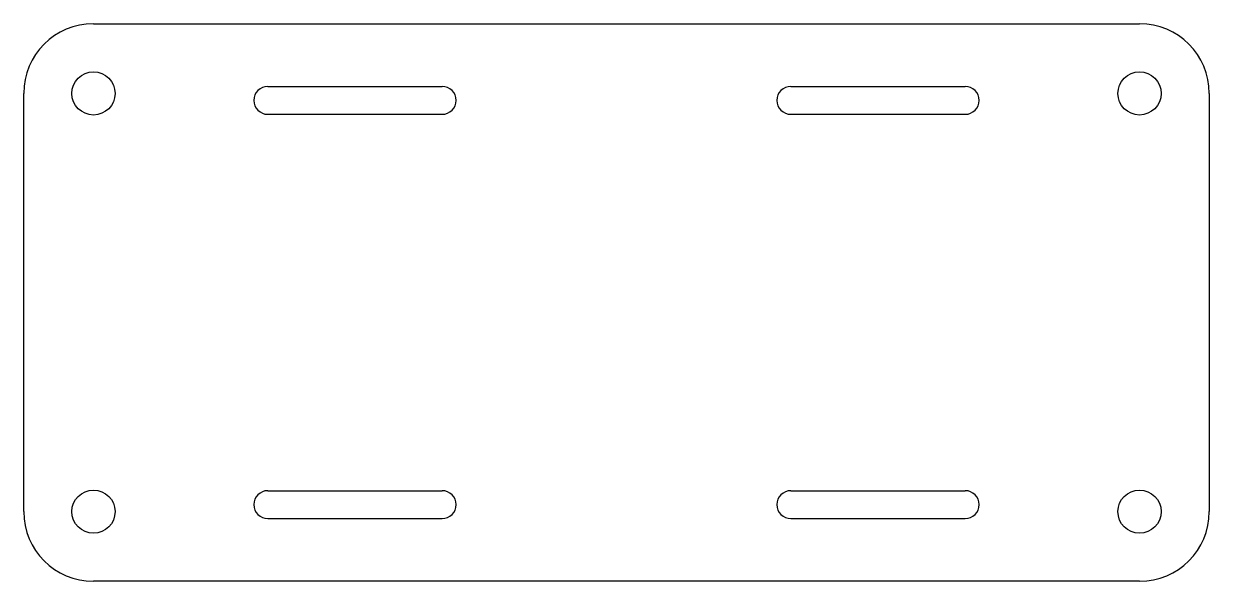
# Model space of a CAD drawing. Header units: millimetres. Extents: x -89 to 81, y -29 to 51.
import ezdxf

# ---------------------------------------------------------------- set-up
doc = ezdxf.new("R2010")
doc.units = ezdxf.units.MM

msp = doc.modelspace()

# ---------------------------------------------------------------- linework, layer by layer
at = {"color": 7, "linetype": 'Continuous'}
for p, q in [((-78.93, 51.19), (71.07, 51.19)), ((-88.93, -18.81), (-88.93, 41.19)), ((-53.93, 42.19), (-28.93, 42.19)), ((21.07, 42.19), (46.07, 42.19)), ((81.07, 41.19), (81.07, -18.81)), ((-53.93, 38.19), (-28.93, 38.19)), ((21.07, 38.19), (46.07, 38.19)), ((-53.93, -15.81), (-28.93, -15.81)), ((21.07, -15.81), (46.07, -15.81)), ((-53.93, -19.81), (-28.93, -19.81)), ((21.07, -19.81), (46.07, -19.81)), ((71.07, -28.81), (-78.93, -28.81))]:
    msp.add_line(p, q, dxfattribs=at)
for centre in [(-78.93, 41.19), (71.07, 41.19), (-78.93, -18.81), (71.07, -18.81)]:
    msp.add_circle(centre, 3.1, dxfattribs=at)
for centre, radius, start, end in [((-78.93, 41.19), 10, 90, 180), ((71.07, 41.19), 10, 0, 90), ((-53.93, 40.19), 2, 90, 270), ((-28.93, 40.19), 2, 270, 90), ((21.07, 40.19), 2, 90, 270), ((46.07, 40.19), 2, 270, 90), ((-53.93, -17.81), 2, 90, 270), ((-28.93, -17.81), 2, 270, 90), ((21.07, -17.81), 2, 90, 270), ((46.07, -17.81), 2, 270, 90), ((-78.93, -18.81), 10, 180, 270), ((71.07, -18.81), 10, 270, 0)]:
    msp.add_arc(centre, radius, start, end, dxfattribs=at)

doc.saveas('drawing.dxf')
